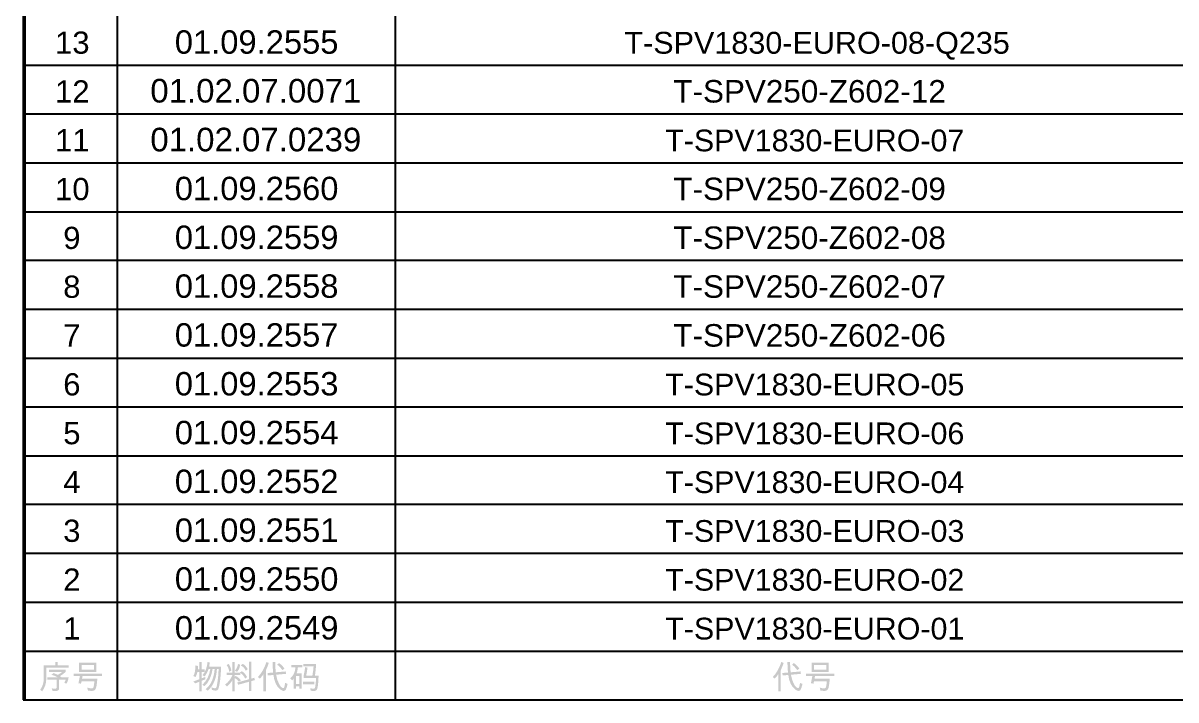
# Model space of a CAD drawing. Extents: x 3 to 592, y 5 to 207.
# Drawn here: x 302 to 389.2, y 5.2 to 56.5 of the extents above; entities that cross this region are included whole.
import ezdxf

# ---------------------------------------------------------------- set-up
doc = ezdxf.new("R2010")
doc.units = 0
doc.layers.get('0').update_dxf_attribs({"linetype": 'CONTINUOUS'})

msp = doc.modelspace()

# ---------------------------------------------------------------- hatches: boundary and pattern name
h = msp.add_hatch(color=7)
h.paths.add_polyline_path([(305.427102, 7.673587), (303.733218, 7.673587), (303.733218, 6.833535), (303.713701, 6.575566), (303.655221, 6.33), (303.55788, 6.096836), (303.421781, 5.876074), (303.273504, 5.991829), (303.392153, 6.190361), (303.476903, 6.401451), (303.527752, 6.625046), (303.544702, 6.861096), (303.544702, 7.853283), (304.41452, 7.853283), (304.41452, 8.102984), (304.602484, 8.102984), (304.602484, 7.853283), (305.427102, 7.853283)])
h.paths.add_polyline_path([(305.429858, 6.946534), (305.376046, 6.708685), (305.273865, 6.460913), (305.096924, 6.507767), (305.209924, 6.766838), (304.703908, 6.766838), (304.703908, 6.093253), (304.685933, 6.007453), (304.632043, 5.946767), (304.54229, 5.911093), (304.416725, 5.900327), (304.209468, 5.902532), (304.147732, 6.090497), (304.444286, 6.081126), (304.497616, 6.098627), (304.515392, 6.161603), (304.515392, 6.766838), (303.819759, 6.766838), (303.819759, 6.946534), (304.572167, 6.946534), (304.372007, 7.044926), (304.123478, 7.125128), (304.26955, 7.255215), (304.408801, 7.208223), (304.588153, 7.127333), (304.639734, 7.14666), (304.714312, 7.188104), (304.811938, 7.251666), (304.932662, 7.337346), (303.928348, 7.337346), (303.928348, 7.518144), (305.209924, 7.518144), (305.209924, 7.358843), (305.003218, 7.178596), (304.760132, 7.02646), (304.871477, 6.946534)])
h = msp.add_hatch(color=7)
h.paths.add_polyline_path([(307.518964, 7.344511), (306.214789, 7.344511), (306.214789, 8.036838), (307.518964, 8.036838)])
h.paths.add_polyline_path([(307.331, 7.52531), (307.331, 7.856039), (306.402753, 7.856039), (306.402753, 7.52531)])
h.paths.add_polyline_path([(307.941195, 7.028665), (306.476065, 7.028665), (306.43748, 6.821408), (307.595032, 6.821408), (307.56804, 6.532132), (307.536603, 6.305953), (307.500619, 6.142922), (307.459984, 6.043092), (307.410771, 5.983044), (307.349052, 5.940153), (307.274724, 5.914418), (307.187684, 5.90584), (307.143552, 5.907269), (307.078957, 5.91149), (306.993897, 5.918397), (306.888374, 5.927888), (306.834355, 6.157194), (307.032379, 6.110823), (307.189889, 6.095458), (307.257206, 6.118333), (307.305093, 6.187511), (307.323403, 6.250556), (307.340371, 6.347087), (307.356097, 6.477105), (307.370687, 6.64061), (306.404958, 6.64061), (306.36031, 6.455952), (306.16518, 6.487372), (306.273769, 7.028665), (305.792558, 7.028665), (305.792558, 7.209464), (307.941195, 7.209464)])
h = msp.add_hatch(color=7)
h.paths.add_polyline_path([(316.96686, 7.737528), (316.942788, 7.315228), (316.915253, 6.958661), (316.884307, 6.667826), (316.850003, 6.442723), (316.814553, 6.270201), (316.780136, 6.137832), (316.746753, 6.045461), (316.714404, 5.992932), (316.639576, 5.944287), (316.542425, 5.927888), (316.504382, 5.931488), (316.446444, 5.94222), (316.368559, 5.959979), (316.270675, 5.984663), (316.233744, 6.176486), (316.336055, 6.145058), (316.414749, 6.122674), (316.469776, 6.109281), (316.501083, 6.104828), (316.565989, 6.124259), (316.606917, 6.18255), (316.623143, 6.23855), (316.642884, 6.328759), (316.666138, 6.453076), (316.692906, 6.611395), (316.719055, 6.801969), (316.741275, 7.023084), (316.759569, 7.274688), (316.773935, 7.556729), (316.646053, 7.556729), (316.621535, 7.293619), (316.579408, 7.04751), (316.519685, 6.818402), (316.442379, 6.606296), (316.347503, 6.411192), (316.23507, 6.233089), (316.105093, 6.071988), (315.957585, 5.927888), (315.788362, 6.036478), (315.93254, 6.168383), (316.059982, 6.316883), (316.170693, 6.481983), (316.264681, 6.663692), (316.341951, 6.862014), (316.402511, 7.076957), (316.446366, 7.308526), (316.473523, 7.556729), (316.31808, 7.556729), (316.230954, 7.157891), (316.100212, 6.809695), (315.925856, 6.512142), (315.707885, 6.265232), (315.547481, 6.369412), (315.770318, 6.618492), (315.943598, 6.899405), (316.067372, 7.212151), (316.141691, 7.556729), (316.01436, 7.556729), (315.88827, 7.260727), (315.724972, 7.009373), (315.549686, 7.087645), (315.699453, 7.299002), (315.813925, 7.53785), (315.893153, 7.804191), (315.93719, 8.098023), (316.10476, 8.053374), (316.058458, 7.737528)])
h.paths.add_polyline_path([(315.76466, 6.781721), (315.495667, 6.678092), (315.495667, 5.870011), (315.307702, 5.870011), (315.307702, 6.599268), (314.996266, 6.475245), (314.867281, 6.621317), (315.307702, 6.788886), (315.307702, 7.349472), (315.173757, 7.349472), (315.116224, 7.140355), (315.035953, 6.964724), (314.860116, 7.03087), (314.931653, 7.18217), (314.98097, 7.366491), (315.008169, 7.583782), (315.013353, 7.833991), (315.201318, 7.797059), (315.207381, 7.636656), (315.201318, 7.530271), (315.307702, 7.530271), (315.307702, 8.083691), (315.495667, 8.083691), (315.495667, 7.530271), (315.71505, 7.530271), (315.71505, 7.349472), (315.495667, 7.349472), (315.495667, 6.8633), (315.76466, 6.964724)])
h = msp.add_hatch(color=7)
h.paths.add_polyline_path([(319.522846, 6.72715), (319.253853, 6.651083), (319.253853, 5.897571), (319.065888, 5.897571), (319.065888, 6.597064), (318.246231, 6.369412), (318.191661, 6.547454), (319.065888, 6.78613), (319.065888, 8.11511), (319.253853, 8.11511), (319.253853, 6.837945), (319.473236, 6.903539)])
h.paths.add_polyline_path([(318.929738, 6.955353), (318.781461, 6.833535), (318.71355, 6.965094), (318.62967, 7.081926), (318.529771, 7.183979), (318.4138, 7.2712), (318.4138, 7.102528), (317.998735, 7.102528), (317.998735, 6.988978), (318.063779, 7.033626), (318.164548, 6.983), (318.264283, 6.912221), (318.362985, 6.821391), (318.460654, 6.710614), (318.312377, 6.599268), (318.158243, 6.774486), (317.998735, 6.873222), (317.998735, 5.88324), (317.811873, 5.88324), (317.811873, 6.71778), (317.747915, 6.606038), (317.658636, 6.490679), (317.544138, 6.371599), (317.404525, 6.248695), (317.256248, 6.376577), (317.432017, 6.525337), (317.605719, 6.726599), (317.68301, 6.835102), (317.742834, 6.933994), (317.785088, 7.02317), (317.809669, 7.102528), (317.372004, 7.102528), (317.372004, 7.283327), (317.811873, 7.283327), (317.811873, 8.10574), (317.998735, 8.10574), (317.998735, 7.283327), (318.394508, 7.283327), (318.379625, 7.290492), (318.535619, 7.399082), (318.645879, 7.321765), (318.748388, 7.222073), (318.843042, 7.099953)])
h.paths.add_polyline_path([(318.986513, 7.549564), (318.83107, 7.436013), (318.759438, 7.564705), (318.671838, 7.674689), (318.568218, 7.766071), (318.448527, 7.838952), (318.594599, 7.956912), (318.700949, 7.888613), (318.801718, 7.797886), (318.896906, 7.684835)])
h.paths.add_polyline_path([(318.406635, 7.888561), (318.370771, 7.716272), (318.319405, 7.569821), (318.252536, 7.449208), (318.170163, 7.354433), (318.008657, 7.433808), (318.098876, 7.562285), (318.167752, 7.692259), (318.215234, 7.823784), (318.24127, 7.956912)])
h.paths.add_polyline_path([(317.74683, 7.440974), (317.5743, 7.351677), (317.550942, 7.501324), (317.509807, 7.636862), (317.450896, 7.758242), (317.374208, 7.86541), (317.539573, 7.949746), (317.676068, 7.698461)])
h = msp.add_hatch(color=7)
h.paths.add_polyline_path([(320.571808, 8.025814), (320.517376, 7.863412), (320.440619, 7.669177), (320.352425, 7.460267), (320.352425, 5.88324), (320.16446, 5.88324), (320.16446, 7.176942), (320.063243, 7.021499), (319.900428, 6.837945), (319.744985, 6.955353), (319.943104, 7.186338), (320.118227, 7.454272), (320.270302, 7.759103), (320.399278, 8.100779)])
h.paths.add_polyline_path([(321.995046, 6.432801), (321.972791, 6.325659), (321.926144, 6.166013), (321.868267, 6.017116), (321.813696, 5.94222), (321.697941, 5.904737), (321.643164, 5.913298), (321.578052, 5.938912), (321.502604, 5.981477), (321.416821, 6.040887), (321.247047, 6.211764), (321.102077, 6.453748), (320.991007, 6.757123), (320.922932, 7.113001), (320.495741, 7.075518), (320.473141, 7.261278), (320.900884, 7.297658), (320.88228, 7.531744), (320.869465, 7.742833), (320.862437, 7.930875), (320.861196, 8.095818), (321.059083, 8.095818), (321.065904, 7.841785), (321.075619, 7.627078), (321.088228, 7.451749), (321.103731, 7.315848), (321.466637, 7.344787), (321.853935, 7.381994), (321.87433, 7.198991), (321.125228, 7.130089), (321.212527, 6.762497), (321.349022, 6.431699), (321.430447, 6.295049), (321.514249, 6.19757), (321.600324, 6.139159), (321.68857, 6.119711), (321.720102, 6.144533), (321.751064, 6.219068), (321.78151, 6.343418), (321.811491, 6.517689)])
h.paths.add_polyline_path([(321.757472, 7.601378), (321.604234, 7.476252), (321.499943, 7.614426), (321.3987, 7.729604), (321.300455, 7.821735), (321.205155, 7.890766), (321.342407, 8.013687), (321.447104, 7.940814), (321.55118, 7.84784), (321.654636, 7.734712)])
h = msp.add_hatch(color=7)
h.paths.add_polyline_path([(324.334955, 6.925037), (324.32462, 6.656388), (324.293614, 6.350119), (324.270988, 6.204056), (324.244487, 6.090703), (324.214161, 6.009907), (324.180063, 5.961512), (324.09118, 5.913625), (323.968397, 5.897571), (323.750667, 5.91962), (323.698301, 6.109789), (323.801258, 6.092426), (323.881994, 6.080024), (323.940612, 6.072582), (323.977216, 6.070102), (324.017799, 6.079748), (324.050528, 6.109238), (324.065213, 6.14294), (324.080362, 6.205218), (324.096029, 6.296126), (324.112264, 6.415714), (324.138653, 6.665828), (324.153054, 6.880388), (323.201656, 6.880388), (323.201656, 7.042997), (323.253634, 7.287013), (323.291298, 7.479146), (323.314595, 7.619396), (323.323475, 7.707762), (323.503171, 7.660358), (323.461485, 7.378342), (323.399543, 7.061187), (323.870832, 7.061187), (323.927607, 7.420166), (323.962885, 7.766742), (323.180159, 7.766742), (323.180159, 7.947541), (324.150849, 7.947541), (324.124046, 7.50395), (324.063757, 7.061187), (324.334955, 7.061187)])
h.paths.add_polyline_path([(323.106296, 7.69784), (322.775016, 7.692879), (322.735328, 7.429123), (322.675797, 7.226551), (323.061648, 7.226551), (323.061648, 6.085536), (322.876439, 6.085536), (322.876439, 6.258066), (322.636109, 6.258066), (322.636109, 6.085536), (322.452004, 6.085536), (322.452004, 6.83574), (322.397984, 6.763324), (322.338453, 6.712819), (322.197342, 6.85393), (322.352974, 7.014239), (322.470883, 7.208292), (322.550964, 7.436142), (322.593115, 7.69784), (322.270654, 7.69784), (322.270654, 7.878639), (323.106296, 7.878639)])
h.paths.add_polyline_path([(322.876439, 6.438865), (322.876439, 7.045753), (322.636109, 7.045753), (322.636109, 6.438865)])
h.paths.add_polyline_path([(324.021865, 6.416265), (323.149842, 6.416265), (323.149842, 6.597064), (324.021865, 6.597064)])
h = msp.add_hatch(color=7)
h.paths.add_polyline_path([(359.537172, 8.025814), (359.48274, 7.863412), (359.405983, 7.669177), (359.317788, 7.460267), (359.317788, 5.88324), (359.129824, 5.88324), (359.129824, 7.176942), (359.028607, 7.021499), (358.865792, 6.837945), (358.710349, 6.955353), (358.908468, 7.186338), (359.083591, 7.454272), (359.235666, 7.759103), (359.364642, 8.100779)])
h.paths.add_polyline_path([(360.96041, 6.432801), (360.938155, 6.325659), (360.891508, 6.166013), (360.83363, 6.017116), (360.77906, 5.94222), (360.663305, 5.904737), (360.608528, 5.913298), (360.543416, 5.938912), (360.467968, 5.981477), (360.382185, 6.040887), (360.212411, 6.211764), (360.067441, 6.453748), (359.956371, 6.757123), (359.888296, 7.113001), (359.461104, 7.075518), (359.438505, 7.261278), (359.866248, 7.297658), (359.847644, 7.531744), (359.834828, 7.742833), (359.8278, 7.930875), (359.82656, 8.095818), (360.024446, 8.095818), (360.031268, 7.841785), (360.040983, 7.627078), (360.053592, 7.451749), (360.069095, 7.315848), (360.432001, 7.344787), (360.819299, 7.381994), (360.839694, 7.198991), (360.090592, 7.130089), (360.177891, 6.762497), (360.314386, 6.431699), (360.395811, 6.295049), (360.479612, 6.19757), (360.565688, 6.139159), (360.653934, 6.119711), (360.685466, 6.144533), (360.716428, 6.219068), (360.746874, 6.343418), (360.776855, 6.517689)])
h.paths.add_polyline_path([(360.722836, 7.601378), (360.569598, 7.476252), (360.465307, 7.614426), (360.364064, 7.729604), (360.265818, 7.821735), (360.170519, 7.890766), (360.307771, 8.013687), (360.412468, 7.940814), (360.516544, 7.84784), (360.62, 7.734712)])
h = msp.add_hatch(color=7)
h.paths.add_polyline_path([(362.953053, 7.344511), (361.648878, 7.344511), (361.648878, 8.036838), (362.953053, 8.036838)])
h.paths.add_polyline_path([(362.765089, 7.52531), (362.765089, 7.856039), (361.836842, 7.856039), (361.836842, 7.52531)])
h.paths.add_polyline_path([(363.375284, 7.028665), (361.910154, 7.028665), (361.871569, 6.821408), (363.029121, 6.821408), (363.002129, 6.532132), (362.970692, 6.305953), (362.934708, 6.142922), (362.894073, 6.043092), (362.84486, 5.983044), (362.783141, 5.940153), (362.708813, 5.914418), (362.621773, 5.90584), (362.577641, 5.907269), (362.513046, 5.91149), (362.427986, 5.918397), (362.322463, 5.927888), (362.268444, 6.157194), (362.466468, 6.110823), (362.623978, 6.095458), (362.691295, 6.118333), (362.739182, 6.187511), (362.757492, 6.250556), (362.774459, 6.347087), (362.790186, 6.477105), (362.804776, 6.64061), (361.839047, 6.64061), (361.794399, 6.455952), (361.599269, 6.487372), (361.707858, 7.028665), (361.226647, 7.028665), (361.226647, 7.209464), (363.375284, 7.209464)])

# ---------------------------------------------------------------- linework, layer by layer
at = {"color": 9}
for points in [[(301.974237, 204.822778), (301.974237, 5.221111)], [(301.974237, 5.221111), (588.994237, 5.221111)]]:
    msp.add_lwpolyline(points, dxfattribs=at)
at = {"color": 7}
for points in [[(302.115348, 204.893333), (302.115348, 5.221111)], [(309.100348, 204.893333), (309.100348, 8.925278)], [(330.125904, 204.893333), (330.125904, 8.925278)], [(302.115348, 53.304722), (473.988681, 53.304722)], [(302.115348, 49.600556), (473.988681, 49.600556)], [(302.115348, 45.896389), (473.988681, 45.896389)], [(302.115348, 42.192222), (473.988681, 42.192222)], [(302.115348, 38.523333), (473.988681, 38.523333)], [(302.115348, 34.819167), (473.988681, 34.819167)], [(302.115348, 31.115), (473.988681, 31.115)], [(302.115348, 27.410833), (473.988681, 27.410833)], [(302.115348, 23.706667), (473.988681, 23.706667)], [(302.115348, 20.037778), (473.988681, 20.037778)], [(302.115348, 16.333611), (473.988681, 16.333611)], [(302.115348, 12.629444), (473.988681, 12.629444)], [(302.115348, 8.925278), (473.988681, 8.925278)], [(309.100348, 8.925278), (309.100348, 5.221111)], [(330.125904, 8.925278), (330.125904, 5.221111)], [(302.115348, 5.221111), (473.988681, 5.221111)]]:
    msp.add_lwpolyline(points, dxfattribs=at)

# ---------------------------------------------------------------- texts
at = {"color": 7, "attachment_point": 1}
for s, insert, char_height in [('{\\fArialUnicodeMS|b0|i0|c0;13}', (304.397432, 55.841549), 1.681031), ('{\\fArialUnicodeMS|b0|i0|c0;01.09.2555}', (313.457824, 55.93248), 1.771962), ('{\\fArialUnicodeMS|b0|i0|c0;T-SPV1830-EURO-08-Q235}', (347.484297, 55.815834), 1.655315), ('{\\fArialUnicodeMS|b0|i0|c0;12}', (304.397432, 52.144807), 1.681031), ('{\\fArialUnicodeMS|b0|i0|c0;01.02.07.0071}', (311.605741, 52.251079), 1.787304), ('{\\fArialUnicodeMS|b0|i0|c0;T-SPV250-Z602-12}', (351.188464, 52.166575), 1.702799), ('{\\fArialUnicodeMS|b0|i0|c0;11}', (304.397432, 48.448047), 1.681031), ('{\\fArialUnicodeMS|b0|i0|c0;01.02.07.0239}', (311.605741, 48.55432), 1.787304), ('{\\fArialUnicodeMS|b0|i0|c0;T-SPV1830-EURO-07}', (350.571103, 48.414906), 1.647889), ('{\\fArialUnicodeMS|b0|i0|c0;10}', (304.397432, 44.751287), 1.681031), ('{\\fArialUnicodeMS|b0|i0|c0;01.09.2560}', (313.457824, 44.842218), 1.771962), ('{\\fArialUnicodeMS|b0|i0|c0;T-SPV250-Z602-09}', (351.188464, 44.773056), 1.702799), ('{\\fArialUnicodeMS|b0|i0|c0;9}', (305.014793, 41.054528), 1.681031), ('{\\fArialUnicodeMS|b0|i0|c0;01.09.2559}', (313.457824, 41.145459), 1.771962), ('{\\fArialUnicodeMS|b0|i0|c0;T-SPV250-Z602-08}', (351.188464, 41.076296), 1.702799), ('{\\fArialUnicodeMS|b0|i0|c0;8}', (305.014793, 37.357768), 1.681031), ('{\\fArialUnicodeMS|b0|i0|c0;01.09.2558}', (313.457824, 37.448699), 1.771962), ('{\\fArialUnicodeMS|b0|i0|c0;T-SPV250-Z602-07}', (351.188464, 37.379536), 1.702799), ('{\\fArialUnicodeMS|b0|i0|c0;7}', (305.014793, 33.661008), 1.681031), ('{\\fArialUnicodeMS|b0|i0|c0;01.09.2557}', (313.457824, 33.751939), 1.771962), ('{\\fArialUnicodeMS|b0|i0|c0;T-SPV250-Z602-06}', (351.188464, 33.682776), 1.702799), ('{\\fArialUnicodeMS|b0|i0|c0;6}', (305.014793, 29.964248), 1.681031), ('{\\fArialUnicodeMS|b0|i0|c0;01.09.2553}', (313.457824, 30.05518), 1.771962), ('{\\fArialUnicodeMS|b0|i0|c0;T-SPV1830-EURO-05}', (350.571103, 29.931107), 1.647889), ('{\\fArialUnicodeMS|b0|i0|c0;5}', (305.014793, 26.267489), 1.681031), ('{\\fArialUnicodeMS|b0|i0|c0;01.09.2554}', (313.457824, 26.35842), 1.771962), ('{\\fArialUnicodeMS|b0|i0|c0;T-SPV1830-EURO-06}', (350.571103, 26.234347), 1.647889), ('{\\fArialUnicodeMS|b0|i0|c0;01.09.2552}', (313.457824, 22.66166), 1.771962), ('{\\fArialUnicodeMS|b0|i0|c0;4}', (305.014793, 22.570729), 1.681031), ('{\\fArialUnicodeMS|b0|i0|c0;T-SPV1830-EURO-04}', (350.571103, 22.537588), 1.647889), ('{\\fArialUnicodeMS|b0|i0|c0;3}', (305.014793, 18.873969), 1.681031), ('{\\fArialUnicodeMS|b0|i0|c0;01.09.2551}', (313.457824, 18.9649), 1.771962), ('{\\fArialUnicodeMS|b0|i0|c0;T-SPV1830-EURO-03}', (350.571103, 18.840828), 1.647889), ('{\\fArialUnicodeMS|b0|i0|c0;2}', (305.014793, 15.17721), 1.681031), ('{\\fArialUnicodeMS|b0|i0|c0;01.09.2550}', (313.457824, 15.268141), 1.771962), ('{\\fArialUnicodeMS|b0|i0|c0;T-SPV1830-EURO-02}', (350.571103, 15.144068), 1.647889), ('{\\fArialUnicodeMS|b0|i0|c0;1}', (305.014793, 11.48045), 1.681031), ('{\\fArialUnicodeMS|b0|i0|c0;01.09.2549}', (313.457824, 11.571381), 1.771962), ('{\\fArialUnicodeMS|b0|i0|c0;T-SPV1830-EURO-01}', (350.571103, 11.447308), 1.647889)]:
    msp.add_mtext(s, dxfattribs=dict(at, insert=insert, char_height=char_height))

doc.saveas('drawing.dxf')
